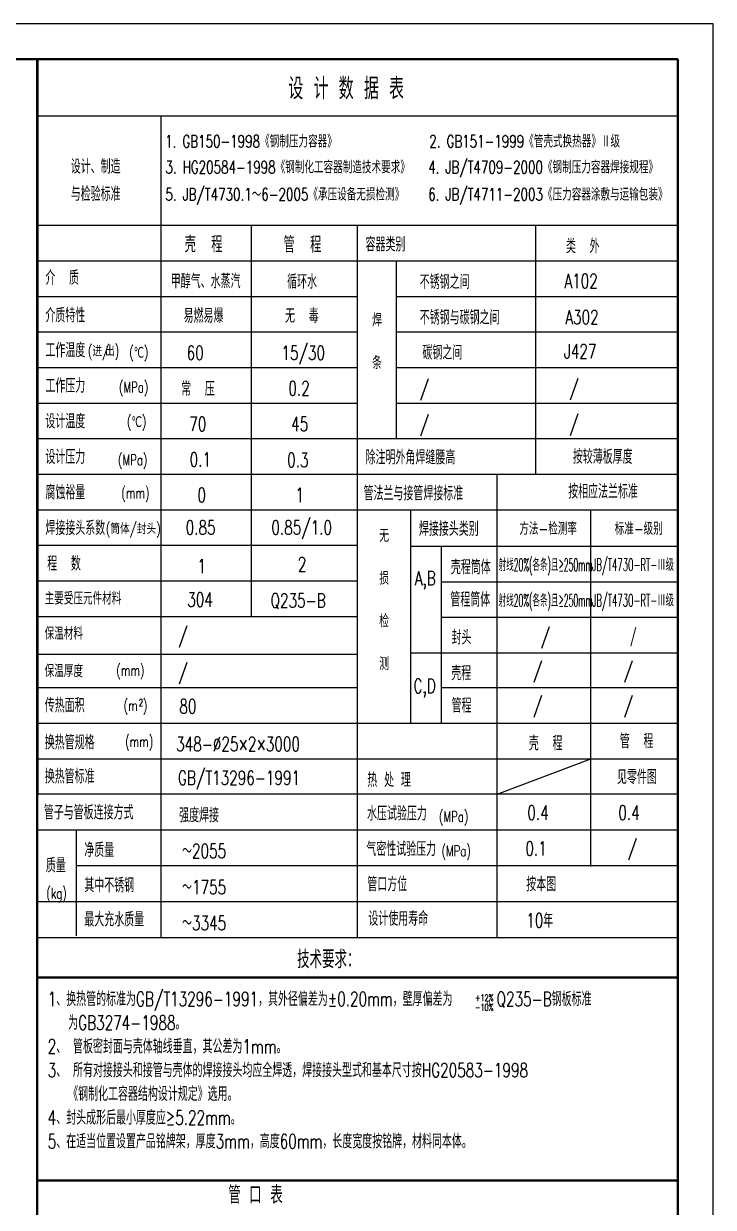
# Model space of a CAD drawing. Header units: millimetres. Extents: x -31412 to -3120, y -19513 to 5955.
# Drawn here: x -26250 to -24893, y -17085 to -14756 of the extents above; entities that cross this region are included whole.
import ezdxf

# ---------------------------------------------------------------- set-up
doc = ezdxf.new("R2010")
doc.units = ezdxf.units.MM
doc.linetypes.add('CENTERX2', pattern=[4, 2.5, -0.5, 0.5, -0.5])
for name, color, linetype, lineweight in [('文字层', 40, 'Continuous', 20), ('细线层', 11, 'Continuous', 25), ('边框+粗实线层', 2, 'Continuous', 40)]:
    doc.layers.add(name, color=color, linetype=linetype, lineweight=lineweight)
doc.styles.add('hztxt-0.8', font='romans.shx', dxfattribs={"width": 0.7, "bigfont": 'hztxt.shx'})

msp = doc.modelspace()

# ---------------------------------------------------------------- linework, layer by layer
at = {"layer": '细线层'}
for p, q in [((-26223.417, -14937.508), (-24963.417, -14937.508)), ((-25979.976, -16555.089), (-25979.976, -14937.508)), ((-26223.417, -15152.752), (-24963.417, -15152.752)), ((-25802.21, -15922.675), (-25802.21, -15153.249)), ((-25593.354, -16555.089), (-25593.354, -15152.752)), ((-25243.389, -15152.752), (-25243.389, -15642.703)), ((-26223.417, -15222.745), (-24963.417, -15222.745)), ((-25516.652, -15572.71), (-25516.652, -15222.745)), ((-26223.417, -15292.738), (-25593.354, -15292.738)), ((-25516.652, -15292.738), (-24963.417, -15292.738)), ((-26223.417, -15362.731), (-25593.354, -15362.731)), ((-25516.652, -15362.731), (-24963.417, -15362.731)), ((-26223.417, -15432.724), (-25593.354, -15432.724)), ((-25516.652, -15432.724), (-24963.417, -15432.724)), ((-26223.417, -15502.717), (-25593.354, -15502.717)), ((-25516.652, -15502.717), (-24963.417, -15502.717)), ((-26223.417, -15572.71), (-24963.417, -15572.71)), ((-26223.417, -15642.703), (-24963.417, -15642.703)), ((-25318.96, -16555.089), (-25318.96, -15642.703)), ((-26223.417, -15712.696), (-24963.417, -15712.696)), ((-25488.364, -16132.654), (-25488.364, -15714.309)), ((-25134.695, -16414.566), (-25134.695, -15714.309)), ((-26223.417, -15782.689), (-25593.354, -15782.689)), ((-25488.364, -15784.302), (-24963.417, -15784.302)), ((-25428.355, -16132.654), (-25428.355, -15784.302)), ((-26223.417, -15852.682), (-25593.354, -15852.682)), ((-25428.355, -15854.295), (-24963.417, -15854.295)), ((-26223.417, -15922.675), (-25593.354, -15922.675)), ((-25428.355, -15924.288), (-24963.417, -15924.288)), ((-26223.417, -15996.717), (-25593.354, -15996.717)), ((-25488.364, -15994.281), (-24963.417, -15994.281)), ((-26223.417, -16062.661), (-25593.354, -16062.661)), ((-25428.355, -16062.661), (-24963.417, -16062.661)), ((-26223.417, -16132.654), (-24963.417, -16132.654)), ((-26223.417, -16202.647), (-24963.417, -16202.647)), ((-25318.96, -16272.64), (-25134.695, -16202.647)), ((-24963.417, -16272.64), (-26223.417, -16272.64)), ((-24963.417, -16342.96), (-26223.417, -16342.96)), ((-26147.04, -16342.349), (-26147.04, -16551.407)), ((-24963.417, -16413.279), (-26147.04, -16413.279)), ((-24963.417, -16484.57), (-26223.417, -16484.57)), ((-24963.417, -16555.089), (-26223.417, -16555.089))]:
    msp.add_line(p, q, dxfattribs=at)
for points in [[(-24893.417, -14756.133), (-30780.417, -14756.133)], [(-24893.417, -18914.133), (-24893.417, -14756.133)]]:
    msp.add_lwpolyline(points, dxfattribs=at)
at = {"layer": '边框+粗实线层'}
for p, q in [((-26223.291, -16272.64), (-26223.291, -14826.133)), ((-24963.417, -16632.985), (-26223.417, -16632.985)), ((-24963.417, -17032.798), (-26223.417, -17032.798))]:
    msp.add_line(p, q, dxfattribs=at)
for points in [[(-24963.417, -14826.133), (-30605.417, -14826.133)], [(-24963.417, -14826.133), (-26223.417, -14826.133)], [(-26223.417, -17498.379), (-26223.417, -14826.133)], [(-24963.417, -17920.128), (-24963.417, -14826.133)]]:
    msp.add_lwpolyline(points, dxfattribs=at)

# ---------------------------------------------------------------- texts
at = {"layer": '文字层', "style": 'hztxt-0.8'}
for s, height, width, p in [('设 计 数 据 表', 42, 0.7, (-25729.545, -14904.893)), ('1. GB150-1998《钢制压力容器》 ', 24.49755, 0.7, (-25971.715, -14999.892)), ('2. GB151-1999《管壳式换热器》Ⅱ级', 24.49755, 0.7, (-25452.103, -14999.892)), ('设计、制造', 28, 0.7, (-26157.564, -15051.177)), ('3. HG20584-1998《钢制化工容器制造技术要求》', 24.49755, 0.7, (-25971.298, -15050.672)), ('4. JB/T4709-2000《钢制压力容器焊接规程》', 24.49755, 0.7, (-25454.229, -15050.672)), ('与检验标准', 28, 0.7, (-26157.564, -15105.16)), ('5. JB/T4730.1～6-2005《承压设备无损检测》', 24.49755, 0.7, (-25971.298, -15104.296)), ('6. JB/T4711-2003《压力容器涂敷与运输包装》', 24.49755, 0.7, (-25454.229, -15104.296)), ('壳  程', 31.5, 0.7, (-25933.479, -15206.165)), ('管  程', 31.5, 0.7, (-25738.977, -15206.662)), ('容器类别', 28, 0.7, (-25577.525, -15204.404)), ('类  外', 28, 0.7, (-25183.291, -15207.866)), ('介  质', 28, 0.7, (-26207.462, -15270.142)), ('甲醇气、水蒸汽', 28, 0.7, (-25960.759, -15276.879)), ('循环水', 28, 0.7, (-25731.79, -15277.859)), ('不锈钢之间', 28, 0.7, (-25470.896, -15278.311)), ('A102', 28, 0.7, (-25186.246, -15276.657)), ('介质特性', 28, 0.7, (-26207.462, -15344.12)), ('易燃易爆', 28, 0.7, (-25935.534, -15344.836)), ('无  毒', 28, 0.7, (-25735.932, -15344.836)), ('不锈钢与碳钢之间', 28, 0.7, (-25470.896, -15348.304)), ('A302', 28, 0.7, (-25184.639, -15347.612)), ('工作温度', 28, 0.7, (-26207.462, -15412.61)), ('(进/', 21, 0.7, (-26123.835, -15410.997)), ('出)', 21, 0.7, (-26090.065, -15410.536)), ('(℃)', 21, 0.7, (-26042.65, -15413.359)), ('60', 28, 0.7, (-25929.59, -15417.845)), ('15/30', 28, 0.7, (-25743.074, -15417.845)), ('碳钢之间', 28, 0.7, (-25465.726, -15417.348)), ('J427', 28, 0.7, (-25187.196, -15414.793)), ('工作压力', 28, 0.7, (-26207.462, -15482.603)), ('(MPa)', 21, 0.7, (-26062.748, -15482.121)), ('常  压', 28, 0.7, (-25940.442, -15488.933)), ('0.2', 28, 0.7, (-25729.364, -15487.838)), ('/', 28, 0.7, (-25470.896, -15488.29)), ('/', 28, 0.7, (-25176.621, -15487.598)), ('设计温度', 28, 0.7, (-26207.462, -15552.596)), ('(℃)', 21, 0.7, (-26046.928, -15549.786)), ('70', 28, 0.7, (-25924.467, -15557.831)), ('45', 28, 0.7, (-25724.051, -15557.831)), ('/', 28, 0.7, (-25470.896, -15558.283)), ('/', 28, 0.7, (-25176.621, -15557.591)), ('设计压力', 28, 0.7, (-26207.462, -15622.589)), ('(MPa)', 21, 0.7, (-26064.509, -15625.217)), ('0.1', 28, 0.7, (-25923.606, -15627.824)), ('0.3', 28, 0.7, (-25731.915, -15628.725)), ('除注明外角焊缝腰高', 28, 0.7, (-25577.525, -15623.569)), ('按较薄板厚度', 28, 0.7, (-25169.824, -15622.32)), ('腐蚀裕量', 28, 0.7, (-26207.462, -15692.582)), ('(mm)', 21, 0.7, (-26057.923, -15690.278)), ('0', 28, 0.7, (-25908.33, -15697.817)), ('1', 28, 0.7, (-25715.244, -15697.817)), ('管法兰与接管焊接标准', 28, 0.7, (-25581.538, -15694.364)), ('按相应法兰标准', 28, 0.7, (-25178.969, -15690.685)), ('焊接接头系数', 28, 0.7, (-26207.462, -15762.575)), ('(筒体/封头)', 21, 0.7, (-26088.598, -15760.48)), ('0.85', 28, 0.7, (-25931.431, -15761.535)), ('0.85/1.0', 28, 0.7, (-25762.885, -15761.535)), ('焊接接头类别', 28, 0.7, (-25472.536, -15764.343)), ('方法-检测率', 24.4976, 0.7, (-25275.092, -15762.129)), ('标准-级别', 24.4976, 0.7, (-25087.455, -15762.129)), ('程  数', 28, 0.7, (-26203.887, -15832.568)), ('1', 28, 0.7, (-25908.33, -15837.803)), ('2', 28, 0.7, (-25710.757, -15834.132)), ('壳程筒体', 28, 0.7, (-25409.772, -15839.704)), ('射线20%(各条)且≥250mm', 24.49755, 0.45, (-25315.841, -15833.378)), ('JB/T4730-RT-Ⅲ级', 24.49755, 0.5, (-25131.885, -15833.225)), ('A,B', 28, 0.7, (-25480.781, -15861.254)), ('主要受压元件材料', 24.4976, 0.7, (-26208.915, -15899.299)), ('304', 28, 0.7, (-25928.371, -15903.464)), ('Q235-B', 28, 0.7, (-25764.401, -15905.32)), ('管程筒体', 28, 0.7, (-25410.765, -15903.514)), ('射线20%(各条)且≥250mm', 24.49755, 0.45, (-25315.841, -15903.371)), ('JB/T4730-RT-Ⅲ级', 24.49755, 0.5, (-25131.885, -15903.218)), ('保温材料', 24.4976, 0.7, (-26208.915, -15968.359)), ('/', 28, 0.7, (-25945.992, -15974.754)), ('封头', 28, 0.7, (-25408.48, -15977.929)), ('/', 28, 0.7, (-25233.022, -15976.668)), ('/', 24.498, 0.5, (-25056.46, -15973.211)), ('保温厚度', 24.4976, 0.7, (-26208.915, -16042.181)), ('(mm)', 21, 0.7, (-26067.842, -16039.291)), ('/', 28, 0.7, (-25945.992, -16046.407)), ('壳程', 28, 0.7, (-25409.039, -16048.219)), ('/', 28, 0.7, (-25248.521, -16043.5)), ('/', 28, 0.7, (-25069.962, -16043.5)), ('C,D', 28, 0.7, (-25483.173, -16073.342)), ('传热面积', 28, 0.7, (-26208.654, -16111.607)), ('(m )', 21, 0.7, (-26053.541, -16108.351)), ('2', 14, 0.7, (-26023.671, -16099.387)), ('80', 28, 0.7, (-25943.945, -16113.379)), ('管程', 28, 0.7, (-25408.303, -16112.03)), ('/', 28, 0.7, (-25248.521, -16111.881)), ('/', 28, 0.7, (-25069.962, -16111.881)), ('换热管规格', 28, 0.7, (-26208.654, -16184.351)), ('(mm)', 21, 0.7, (-26050.639, -16179.519)), ('348-%%c25×2×3000', 28, 0.7, (-25950.277, -16187.768)), ('壳  程', 28, 0.7, (-25256.324, -16186.297)), ('管  程', 28, 0.7, (-25077.388, -16182.069)), ('换热管标准', 28, 0.7, (-26208.654, -16251.414)), ('GB/T13296-1991', 28, 0.7, (-25946.675, -16254.166)), ('热 处 理', 28, 0.7, (-25574.165, -16258.373)), ('见零件图', 28, 0.7, (-25082.912, -16252.59)), ('管子与管板连接方式', 28, 0.7, (-26210.507, -16322.238)), ('强度焊接', 28, 0.7, (-25944.403, -16327.754)), ('水压试验压力', 28, 0.7, (-25574.658, -16324.364)), ('(MPa)', 21, 0.7, (-25433.172, -16327.099)), ('0.4', 28, 0.7, (-25259.286, -16322.909)), ('0.4', 28, 0.7, (-25080.225, -16322.909)), ('净质量', 28, 0.7, (-26130.874, -16396.143)), ('～2055', 28, 0.7, (-25938.673, -16398.073)), ('气密性试验压力', 28, 0.7, (-25576.068, -16394.357)), ('(MPa)', 21, 0.7, (-25428.244, -16394.609)), ('0.1', 28, 0.7, (-25263.096, -16393.229)), ('/', 28, 0.7, (-25062.213, -16393.229)), ('质量', 28, 0.7, (-26206.564, -16426.643)), ('其中不锈钢', 28, 0.7, (-26130.874, -16465.446)), ('～1755', 28, 0.7, (-25938.673, -16469.364)), ('管口方位', 28, 0.7, (-25574.044, -16463.584)), ('按本图', 28, 0.7, (-25261.476, -16463.584)), ('(kg)', 21, 0.7, (-26205.489, -16478.016)), ('最大充水质量', 28, 0.7, (-26130.874, -16532.849)), ('～3345', 28, 0.7, (-25938.673, -16539.883)), ('设计使用寿命', 28, 0.7, (-25572.045, -16531.296)), ('10年', 28, 0.7, (-25261.476, -16534.875)), ('技术要求：', 34.9965, 0.7, (-25712.168, -16614.841)), ('管 口 表', 34.9965, 0.7, (-25847.698, -17078.471))]:
    msp.add_text(s, height=height, dxfattribs=dict(at, width=width)).set_placement(p)
at = {"layer": '文字层', "char_height": 28, "attachment_point": 1, "style": 'hztxt-0.8'}
for s, insert, width in [('{\\H0.9x;焊 \\P\\P条}', (-25564.665, -15326.851), 20.57398), ('{\\H0.9x;无 \\P\\P损\\P\\P检 \\P\\P测}', (-25550.755, -15750.992), 4.89951)]:
    msp.add_mtext(s, dxfattribs=dict(at, insert=insert, width=width))
at = {"layer": '细线层', "linetype": 'CENTERX2', "ltscale": 30, "style": 'hztxt-0.8', "width": 0.7}
for s, p in [('+12%', (-25362.104, -16679.884)), ('-10%', (-25362.104, -16698.619))]:
    msp.add_text(s, height=13.44, dxfattribs=at).set_placement(p)
at = {"layer": '细线层', "insert": (-26202.907, -16661.465), "char_height": 28, "width": 1259.874, "attachment_point": 1, "style": 'hztxt-0.8'}
msp.add_mtext('{\\C256;1、换热管的标准为GB/T13296-1991，其外径偏差为%%p0.20mm，壁厚偏差为     。Q235-B钢板标准\\P   为GB3274-1988。\\P2、 管板密封面与壳体轴线垂直，其公差为1mm。\\P3、 所有对接接头和接管与壳体的焊接接头均应全焊透，焊接接头型式和基本尺寸按HG20583-1998\\P   《钢制化工容器结构设计规定》选用。\\P4、封头成形后最小厚度应≥5.22mm。\\P5、在适当位置设置产品铭牌架，厚度3mm，高度60mm，长度宽度按铭牌，材料同本体。}', dxfattribs=at)

doc.saveas('drawing.dxf')
